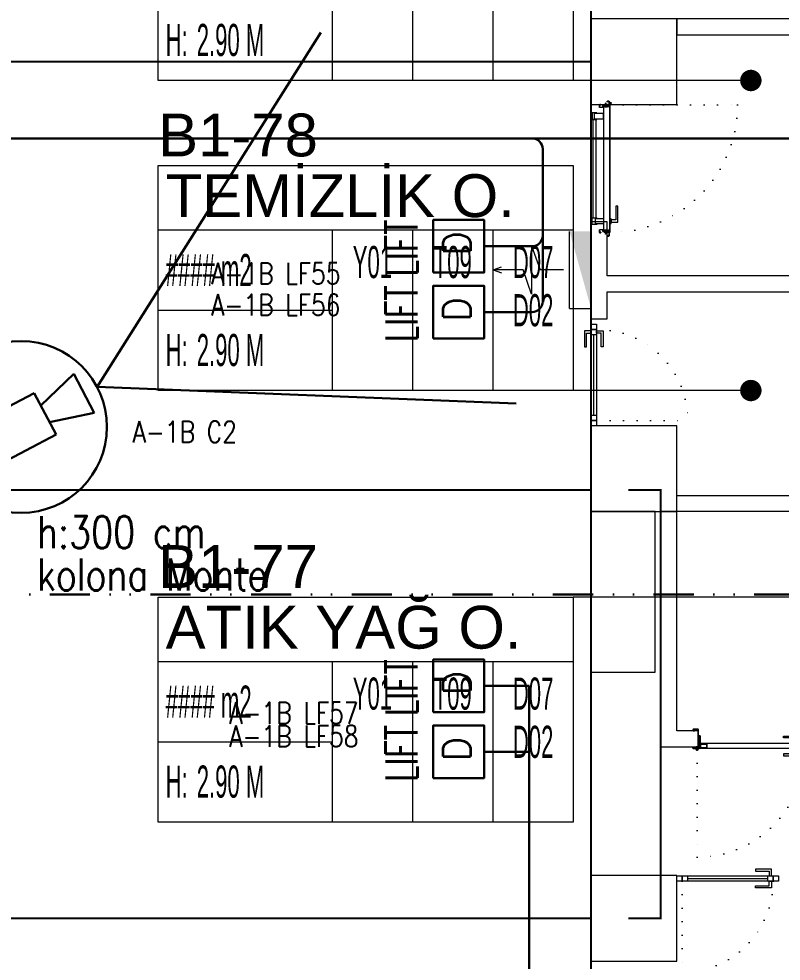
# Model space of a CAD drawing. Header units: metres. Extents: x -13621 to 152406, y -16073 to 22221.
# Drawn here: x 66706 to 67417, y 1600 to 2480 of the extents above; entities that cross this region are included whole.
import ezdxf
from ezdxf.enums import TextEntityAlignment as Align
from ezdxf.xclip import XClip

# ---------------------------------------------------------------- set-up
doc = ezdxf.new("R2010")
doc.units = ezdxf.units.M
doc.header["$LTSCALE"] = 100
doc.header["$MEASUREMENT"] = 0
doc.header["$XCLIPFRAME"] = 0
for name, pattern in [('DIVIDE2', [0.625, 0.25, -0.125, 0, -0.125, 0, -0.125]), ('DOT2', [0.125, 0, -0.125]), ('HIDDEN', [0.375, 0.25, -0.125])]:
    doc.linetypes.add(name, pattern=pattern)
doc.layers.get('0').update_dxf_attribs({"color": 9, "lineweight": 9})
for name, color, linetype, lineweight in [('00', 9, 'Continuous', 9), ('01', 9, 'Continuous', 9), ('05', 9, 'Continuous', 9), ('05S', 9, 'Continuous', 9), ('06B', 9, 'Continuous', 9), ('06D', 9, 'Continuous', 9), ('10', 9, 'Continuous', 9), ('14', 9, 'Continuous', 9), ('15', 9, 'Continuous', 9), ('20', 9, 'DOT2', 9), ('21_mahal200', 9, 'Continuous', 9), ('30H', 8, 'Continuous', 9), ('32-ekipman', 9, 'Continuous', 9), ('Data  Tavan', 170, 'Continuous', 30), ('E-DAHİLİ DOME KAMERA', 7, 'Continuous', 30), ('E-DAHİLİ KAMERA', 7, 'Continuous', 30), ('E-DATA LIFT PRIZI', 7, 'Continuous', 30), ('E-KABLO', 7, 'Continuous', 30), ('E-YAZI', 7, 'Continuous', 30)]:
    doc.layers.add(name, color=color, linetype=linetype, lineweight=lineweight)
doc.styles.add('Arial', font='arial.ttf', dxfattribs={"height": 2.5})
doc.styles.add('E-YAZI', font='txttw.shx')
doc.styles.add('MuuM_TEXT-STANDART', font='ARIALN.TTF')
doc.dimstyles.new('MuuM_DIM200', dxfattribs={"dimscale": 20, "dimtxt": 2, "dimasz": 1, "dimexe": 1, "dimexo": 1, "dimgap": 1, "dimtad": 1, "dimdec": 1, "dimrnd": 0.5, "dimdsep": 46, "dimtxsty": 'MuuM_TEXT-STANDART', "dimblk": 'ARCHTICK', "dimcen": 0, "dimdle": 0.15, "dimclrd": 256, "dimclre": 256, "dimclrt": 256, "dimadec": 0, "dimazin": 0, "dimtfac": 5, "dimtdec": 1, "dimtix": 1, "dimtmove": 2, "dimatfit": 3, "dimldrblk": 'DOT', "dimfxl": 3, "dimfxlon": 1, "dimtolj": 1, "dimlwd": -1, "dimlwe": -1, "dimarcsym": 0})

# ---------------------------------------------------------------- blocks, each defined once
blk = doc.blocks.new('E-DATA LIFT PRIZI')
at = {"layer": 'E-DATA LIFT PRIZI', "color": 2}
blk.add_line((0, 0), (0, 41.99), dxfattribs=at)
blk.add_lwpolyline([(-24.58, 89.56), (24.58, 89.56), (24.58, 41.99), (-24.58, 41.99)], close=True, dxfattribs=at)
at = {"layer": 'E-DATA LIFT PRIZI', "color": 2, "style": 'E-YAZI', "width": 0.7}
blk.add_text('LIFT', height=30, dxfattribs=at).set_placement((-28.02, 104.21))
at = {"layer": 'E-DATA LIFT PRIZI', "color": 2, "style": 'E-YAZI'}
blk.add_text('D', height=25.6, dxfattribs=at).set_placement((-8.79, 54.59))
blk = doc.blocks.new('100_DAHİLİ DOME KAMERA')
at = {"layer": 'E-DAHİLİ DOME KAMERA', "color": 4}
for p, q in [((-1.936, 0.715), (-1.936, -0.689)), ((0.82, 0.715), (-1.936, 0.715)), ((0.82, -0.689), (0.82, 0.715)), ((0.82, 0.294), (2.131, 0.668)), ((2.131, 0.668), (2.131, -0.643)), ((0.82, -0.268), (2.131, -0.643)), ((-1.936, -0.689), (0.82, -0.689))]:
    blk.add_line(p, q, dxfattribs=at)
at = {"layer": 'E-DAHİLİ DOME KAMERA', "color": 4, "linetype": 'Continuous'}
blk.add_circle((0, 0), 2.566, dxfattribs=at)
at = {"layer": 'E-DAHİLİ KAMERA', "color": 4}
for q in [(13.416, 6.264), (13.416, -6.264)]:
    blk.add_line((2.566, 0), q, dxfattribs=at)
blk = doc.blocks.new('p-kolon_80x80')
blk.add_lwpolyline([(-40, -40), (40, -40), (40, 40), (-40, 40)], close=True)
blk = doc.blocks.new('1.bod.mimari.elk')
at = {"layer": '01'}
for p in [(11280, -6190), (11280, -6570), (11280, -6990)]:
    blk.add_blockref('p-kolon_80x80', p, dxfattribs=at)
blk = doc.blocks.new('p-işyeri')
at = {"color": 0, "const_width": 2}
blk.add_lwpolyline([(200, 0), (200, 700), (-200, 700), (-200, 0)], close=True, dxfattribs=at)
blk = doc.blocks.new('p-b1 tavan lejant')
at = {"layer": '30H'}
ref = blk.add_blockref('p-işyeri', (67240, -23160), dxfattribs=dict(at, rotation=90))
XClip(ref).set_block_clipping_path([(-290.0000043055, -461.2174844945), (311.4007203042, 30)])
blk = doc.blocks.new('YD-72-20')
at = {"linetype": 'Continuous'}
for p, q in [((0, 0.7139), (-0.0282, 0.6343)), ((0, 0.7139), (0.0282, 0.6343)), ((0, 0.4335), (0, 0.7139)), ((-0.225, 0.3547), (0.225, 0.3547)), ((-0.225, 0.3547), (0, 0.276)), ((0.225, 0.3547), (0, 0.4335)), ((0, 0.058), (0, 0.276)), ((0.36, 0), (-0.36, 0)), ((0.36, 0), (0.36, -0.2))]:
    blk.add_line(p, q, dxfattribs=at)
blk.add_solid([(0.36, -0.2), (-0.36, 0), (-0.36, -0.2)])
blk = doc.blocks.new('b1 yan.dol')
at = {"xscale": -100, "yscale": 100, "zscale": 100, "rotation": 90}
blk.add_blockref('YD-72-20', (67220, -17265.93), dxfattribs=at)
blk = doc.blocks.new('p-al-01')
at = {"layer": '06B'}
for points in [[(27.05, 4.35), (27.05, 10.6), (42.05, 10.6), (42.05, 8.72), (29.3, 8.72), (29.3, 8.72), (29.3, 4.35), (27.05, 4.35)], [(27.05, -0.65), (27.05, -6.9), (42.05, -6.9), (42.05, -5.03), (29.3, -5.03), (29.3, -5.03), (29.3, -0.65), (27.05, -0.65)]]:
    blk.add_lwpolyline(points, dxfattribs=at)
at = {"layer": '06D'}
for p, q in [((115.67, 4.35), (28.8, 4.35)), ((28.8, -0.65), (115.67, -0.65))]:
    blk.add_line(p, q, dxfattribs=at)
at = {"layer": '10'}
for points in [[(25.67, -0.65), (25.67, 4.35), (20.67, 4.35), (20.67, -0.65)], [(30.67, -0.65), (30.67, 4.35), (25.67, 4.35), (25.67, -0.65)], [(110.67, -0.65), (110.67, 4.35), (105.67, 4.35), (105.67, -0.65)], [(115.67, -0.65), (115.67, 4.35), (110.67, 4.35), (110.67, -0.65)]]:
    blk.add_lwpolyline(points, close=True, dxfattribs=at)
at = {"layer": '15'}
blk.add_lwpolyline([(105.67, 1.85), (30.67, 1.85)], dxfattribs=at)
at = {"layer": '20'}
blk.add_lwpolyline([(110.67, -0.65), (110.67, -85.65)], dxfattribs=at)
blk.add_arc((110.67, -0.65), 85, 180, 270, dxfattribs=at)
blk = doc.blocks.new('*U19')
at = {"ltscale": 15}
for p, q in [((-25, 1), (-26, 0)), ((-25, -1), (-26, 0)), ((-23, 1), (-25, 1)), ((-23, 1), (-23, -2)), ((-21, -3), (-18, 3)), ((-21, -3), (-18, 3)), ((-20, -3), (-17, 3)), ((-20, -3), (-16, 3)), ((-18, -3), (-15, 3)), ((-18, -3), (-15, 3)), ((-18, 1), (-18, 2)), ((-17, -3), (-14, 3)), ((-17, -3), (-13, 3)), ((-17, 1), (-17, 2)), ((-15, -3), (-12, 3)), ((-15, -3), (-12, 3)), ((-15, 1), (-15, 2)), ((-14, -3), (-11, 3)), ((-14, -3), (-10, 3)), ((-14, 1), (-14, 2)), ((-12, -3), (-9, 3)), ((-12, -3), (-9, 3)), ((-12, 1), (-12, 2)), ((-11, -3), (-8, 3)), ((-11, -3), (-7, 3)), ((-11, 1), (-11, 2)), ((-9, -3), (-6, 3)), ((-9, -3), (-6, 3)), ((-9, 1), (-9, 2)), ((-8, -3), (-4, 3)), ((-8, -3), (-5, 3)), ((-8, 1), (-8, 2)), ((-6, -3), (-3, 3)), ((-6, -3), (-3, 3)), ((-6, 1), (-6, 2)), ((-5, -3), (-1, 3)), ((-5, -3), (-2, 3)), ((-5, 1), (-5, 2)), ((-3, 1), (-3, 2)), ((0, 4), (-2, 1)), ((-2, 1), (-2, 2)), ((0, 0), (-1, 0)), ((-25, -1), (-23, -2)), ((-9, -2), (-23, -2)), ((-21, -3), (-21, -2)), ((-20, -3), (-19, -2)), ((-20, -2), (-19, -2)), ((-19, -2), (-18, -2)), ((-18, -3), (-18, -2)), ((-17, -3), (-16, -2)), ((-17, -2), (-16, -2)), ((-16, -2), (-15, -2)), ((-15, -3), (-15, -2)), ((-14, -3), (-13, -2)), ((-14, -2), (-13, -2)), ((-13, -2), (-12, -2)), ((-12, -3), (-12, -2)), ((-11, -3), (-10, -2)), ((-11, -2), (-10, -2)), ((-10, -2), (-9, -2)), ((-9, -3), (-9, -2)), ((-8, -2), (-7, -2)), ((-8, -3), (-7, -2)), ((-7, -2), (-6, -2)), ((-6, -3), (-6, -2)), ((-5, -2), (-4, -2)), ((-5, -3), (-4, -2)), ((-4, -2), (-2, -2)), ((0, -4), (-2, -2)), ((0, 0), (-1, 0))]:
    blk.add_line(p, q, dxfattribs=at)
for p, q in [((-7, 1), (-23, 1)), ((-17, 1), (-19, 1)), ((-16, 1), (-17, 1)), ((-14, 1), (-16, 1)), ((-13, 1), (-14, 1)), ((-11, 1), (-13, 1)), ((-10, 1), (-11, 1)), ((-8, 1), (-10, 1)), ((-7, 1), (-8, 1)), ((-5, 1), (-7, 1)), ((-4, 1), (-5, 1)), ((-2, 1), (-4, 1)), ((-2, 1), (-2, 1)), ((0, 0), (0, 4)), ((-2, -2), (-2, -2)), ((0, 0), (0, -4))]:
    blk.add_line(p, q)
for centre, radius, start, end in [((-26, 4), 3.92, 274.361, 322.1025), ((-26, -4), 3.92, 37.8975, 85.639), ((-18, 3), 0.0971, 330.3204, 150.3204), ((-17, 3), 0.0971, 330.3204, 150.3204), ((-15, 3), 0.0971, 330.3204, 150.3204), ((-14, 3), 0.0971, 330.3204, 150.3204), ((-12, 3), 0.0971, 330.3204, 150.3204), ((-11, 3), 0.0971, 330.3204, 150.3204), ((-9, 3), 0.0971, 330.3204, 150.3204), ((-8, 3), 0.0971, 330.3204, 150.3204), ((-6, 3), 0.0971, 330.3204, 150.3204), ((-5, 3), 0.0971, 330.3204, 150.3204), ((-3, 3), 0.0971, 330.3204, 150.3204), ((-2, 3), 0.0971, 330.3204, 150.3204), ((-1, 0), 0.486, 90, 270), ((0, 4), 0.25, 0, 150.0864), ((-21, -3), 0.0971, 150.3204, 330.3204), ((-20, -3), 0.0971, 150.3204, 330.3204), ((-18, -3), 0.0971, 150.3204, 330.3204), ((-17, -3), 0.0971, 150.3204, 330.3204), ((-15, -3), 0.0971, 150.3204, 330.3204), ((-14, -3), 0.0971, 150.3204, 330.3204), ((-12, -3), 0.0971, 150.3204, 330.3204), ((-11, -3), 0.0971, 150.3204, 330.3204), ((-9, -3), 0.0971, 150.3204, 330.3204), ((-8, -3), 0.0971, 150.3204, 330.3204), ((-6, -3), 0.0971, 150.3204, 330.3204), ((-5, -3), 0.0971, 150.3204, 330.3204), ((0, -4), 0.25, 209.9136, 0)]:
    blk.add_arc(centre, radius, start, end, dxfattribs=at)
blk = doc.blocks.new('conta')
at = {"ltscale": 10}
for p, q in [((-2649.9, 5345.5), (-2649.8, 5345.6)), ((-2649.9, 5344.5), (-2649.8, 5344.3)), ((-2649.8, 5344.3), (-2649.7, 5344.3)), ((-2649.7, 5345.4), (-2649.3, 5345.4)), ((-2649.2, 5345.4), (-2649.1, 5345.5)), ((-2648.9, 5344.1), (-2648.7, 5343.9)), ((-2648.8, 5345.1), (-2648.6, 5345.3)), ((-2648.8, 5344.9), (-2648.6, 5345.2)), ((-2648.6, 5345.3), (-2648.6, 5345.3)), ((-2649, 5344), (-2648.8, 5343.8)), ((-2648.7, 5343.8), (-2648.7, 5343.8))]:
    blk.add_line(p, q, dxfattribs=at)
for centre, radius, start, end in [((-2649.8, 5345.5), 0.05, 140.6345, 188.9372), ((-2653, 5345), 3.19, 350.4674, 8.9372), ((-2649.9, 5344.5), 0.02, 170.4674, 213.7451), ((-2649.7, 5345.6), 0.0696, 22.2428, 159.258), ((-2650.9, 5345), 1.24, 340.3382, 16.7772), ((-2649.7, 5344.6), 0.03, 160.3382, 273.2666), ((-2649.7, 5345.4), 0.03, 90, 196.7772), ((-2649.6, 5341.5), 3.01, 80.4362, 93.2666), ((-2649.3, 5345.5), 0.05, 270, 303.0062), ((-2649.2, 5344.1), 0.231, 353.9571, 81.9004), ((-2649.1, 5345.5), 0.03, 4.7972, 123.0062), ((-2649.1, 5344.5), 0.03, 260.4362, 338.7066), ((-2651.2, 5344.8), 2.33, 7.5897, 18.7951), ((-2649, 5345.6), 0.05, 18.7951, 42.1429), ((-2650.2, 5345), 1.27, 338.7066, 23.0418), ((-2648.9, 5344.1), 0.1, 173.9571, 217.2653), ((-2648.8, 5345.1), 0.05, 187.5897, 322.7347), ((-2658.2, 5345.2), 9.36, 353.6857, 357.8537), ((-2648.8, 5344.2), 0.1, 173.6857, 217.2653), ((-2648.8, 5344.8), 0.05, 142.7347, 180.2669), ((-2648.6, 5345.3), 0.05, 52.7347, 142.7347), ((-2648.6, 5345.3), 0.05, 322.7347, 52.7347), ((-2648.7, 5343.8), 0.05, 217.2653, 307.2653), ((-2648.7, 5343.8), 0.05, 307.2653, 37.2653)]:
    blk.add_arc(centre, radius, start, end, dxfattribs=at)
for points, knots in [([(-2649, 5345.6), (-2649, 5345.6), (-2649.1, 5345.7), (-2649.2, 5345.4), (-2649.3, 5345.7), (-2649.4, 5345.5), (-2649.5, 5345.7), (-2649.6, 5345.5), (-2649.7, 5345.6), (-2649.7, 5345.6)], [0.0086373, 0.0086373, 0.0086373, 0.0086373, 0.1097304, 0.3133405, 0.4430081, 0.5658764, 0.7165186, 0.8527974, 0.9648495, 0.9648495, 0.9648495, 0.9648495]), ([(-2649.7, 5344.3), (-2649.7, 5344.3), (-2649.7, 5344.5), (-2649.6, 5344.3), (-2649.3, 5344.4), (-2649.2, 5344.4), (-2649.2, 5344.4)], [0, 0, 0, 0, 0.1008757, 0.3841126, 0.5436166, 0.6906785, 0.6906785, 0.6906785, 0.6906785])]:
    blk.add_open_spline(points, degree=3, knots=knots, dxfattribs=at)
blk = doc.blocks.new('p-yn_sackasa')
at = {"layer": '10', "linetype": 'Continuous'}
for p, q in [((-2.19, 0), (-2.19, -0.15)), ((0, 6.16), (0, 6.9)), ((0.01, 6.9), (0.01, 6.15)), ((0.14, 6.9), (0.14, 6.16)), ((0.15, 6.9), (0.15, 6.16)), ((2.69, 7.16), (0.26, 7.16)), ((2.69, 7.15), (0.26, 7.15)), ((2.69, 7.02), (0.26, 7.02)), ((0.26, 7.01), (2.69, 7.01)), ((0.26, 6.05), (0.76, 6.05)), ((0.75, 6.04), (0.26, 6.04)), ((0.26, 5.91), (0.75, 5.91)), ((0.76, 5.9), (0.26, 5.9)), ((0.67, -0.71), (0.67, 2.27)), ((0.69, -0.71), (0.69, 2.27)), ((0.75, 5.91), (0.75, 6.04)), ((0.76, 5.9), (0.76, 6.05)), ((0.81, -0.71), (0.81, 2.27)), ((0.83, -0.71), (0.83, 2.27)), ((0.92, 2.33), (0.95, 2.32)), ((0.93, 2.34), (0.95, 2.33)), ((1.01, 2.46), (0.99, 2.47)), ((0.99, 2.46), (1.01, 2.45)), ((1.11, 2.52), (1.11, 3.73)), ((1.12, 2.52), (1.12, 3.73)), ((1.25, 3.73), (1.25, 2.52)), ((1.26, 2.52), (1.26, 3.73)), ((1.37, 3.98), (2.49, 3.98)), ((2.49, 3.97), (1.37, 3.97)), ((1.37, 3.84), (2.49, 3.84)), ((2.49, 3.83), (1.37, 3.83)), ((2.6, 3.69), (2.5, 3.36)), ((2.51, 3.35), (2.61, 3.69)), ((2.73, 3.65), (2.63, 3.32)), ((2.74, 3.64), (2.64, 3.31)), ((2.8, 3.29), (2.8, 6.9)), ((2.81, 3.29), (2.81, 6.9)), ((2.94, 3.29), (2.94, 6.9)), ((2.95, 3.29), (2.95, 6.9)), ((-2.95, -0.25), (-2.95, -1.75)), ((-2.94, -1.75), (-2.94, -0.25)), ((-2.81, -0.25), (-2.81, -1.75)), ((-2.8, -0.25), (-2.8, -1.75)), ((-2.19, 0), (-2.7, 0)), ((-2.2, -0.01), (-2.7, -0.01)), ((-2.2, -0.14), (-2.7, -0.14)), ((-2.19, -0.15), (-2.7, -0.15)), ((1.01, -1.85), (-2.7, -1.85)), ((1.01, -1.86), (-2.7, -1.86)), ((-2.7, -1.99), (1.01, -1.99)), ((1.01, -2), (-2.7, -2)), ((-2.2, -0.14), (-2.2, -0.01)), ((0.92, -0.77), (0.95, -0.76)), ((0.93, -0.78), (0.95, -0.77)), ((0.99, -0.89), (1.01, -0.88)), ((1.01, -0.89), (0.99, -0.91)), ((1.11, -0.96), (1.11, -1.75)), ((1.12, -0.96), (1.12, -1.75)), ((1.25, -0.96), (1.25, -1.75)), ((1.26, -0.96), (1.26, -1.75))]:
    blk.add_line(p, q, dxfattribs=at)
for points in [[(0.15, 2.14), (0.67, 2.14), (0.67, -0.54), (0.15, -0.54)], [(0.15, 2.14), (0.41, 2.14), (0.41, -0.54), (0.15, -0.54)]]:
    blk.add_lwpolyline(points, close=True, dxfattribs=at)
for centre, radius, start, end in [((0.26, 6.9), 0.261, 90, 180), ((0.26, 6.16), 0.261, 180, 270), ((0.26, 6.9), 0.249, 90, 180), ((0.26, 6.16), 0.249, 181.34499, 271.35021), ((0.26, 6.9), 0.122, 90, 180), ((0.26, 6.16), 0.122, 180, 270), ((0.26, 6.9), 0.11, 90, 180), ((0.26, 6.16), 0.11, 180, 270), ((0.89, 2.27), 0.219, 63.21528, 180), ((0.89, 2.27), 0.206, 63.21689, 180), ((0.89, 2.27), 0.0801, 63.21502, 180), ((0.89, 2.27), 0.0674, 63.21445, 180), ((1.04, 2.52), 0.206, 243.2197, 0), ((1.04, 2.52), 0.219, 243.21479, 0), ((1.04, 2.52), 0.0801, 243.22028, 0), ((1.04, 2.52), 0.0674, 243.21287, 0), ((1.37, 3.73), 0.253, 90, 180), ((1.37, 3.73), 0.24, 90, 180), ((1.37, 3.73), 0.114, 90, 180), ((1.37, 3.73), 0.101, 90, 180), ((2.49, 3.72), 0.261, 342.86025, 90), ((2.49, 3.72), 0.249, 342.86129, 90), ((2.49, 3.72), 0.122, 342.86074, 90), ((2.49, 3.72), 0.11, 342.86215, 90), ((2.72, 3.29), 0.232, 162.8601, 0), ((2.72, 3.29), 0.219, 162.86127, 0), ((2.72, 3.29), 0.0927, 162.86053, 0), ((2.72, 3.29), 0.0801, 162.86241, 0), ((2.69, 6.9), 0.261, 0, 90), ((2.69, 6.9), 0.249, 0, 90), ((2.69, 6.9), 0.122, 0, 90), ((2.69, 6.9), 0.11, 0, 90), ((-2.7, -0.25), 0.253, 90, 180), ((-2.7, -1.75), 0.253, 180, 270), ((-2.7, -0.25), 0.24, 90, 180), ((-2.7, -1.75), 0.24, 180, 270), ((-2.7, -0.25), 0.114, 90, 180), ((-2.7, -1.75), 0.114, 180, 270), ((-2.7, -0.25), 0.101, 90, 180), ((-2.7, -1.75), 0.101, 180, 270), ((0.89, -0.71), 0.219, 180, 296.78496), ((0.89, -0.71), 0.206, 180, 296.78515), ((0.89, -0.71), 0.0801, 180, 296.78498), ((0.89, -0.71), 0.0674, 180, 180.52454), ((0.89, -0.71), 0.0674, 180, 296.78713), ((1.04, -0.96), 0.219, 0, 116.78545), ((1.04, -0.96), 0.206, 0, 116.78362), ((1.04, -0.96), 0.0801, 0, 116.78105), ((1.04, -0.96), 0.0674, 0, 116.78713), ((1.01, -1.75), 0.114, 270, 0), ((1.01, -1.75), 0.24, 270, 0), ((1.01, -1.75), 0.101, 270, 0), ((1.01, -1.75), 0.253, 270, 0)]:
    blk.add_arc(centre, radius, start, end, dxfattribs=at)
at = {"layer": '10', "xscale": 0.0842696629213483, "yscale": 0.0842696629213483, "zscale": 0.0842696629213483}
blk.add_blockref('*U19', (0.95, 1.35), dxfattribs=at)
at = {"layer": '14', "xscale": -0.7887640449438696, "yscale": 0.7887640449438696, "zscale": 0.7887640449438204, "rotation": 90}
blk.add_blockref('conta', (4217.78, -2086.42), dxfattribs=at)
blk = doc.blocks.new('*U378')
at = {"layer": '06D'}
for points in [[(9.87, 4.76), (9.87, 11.01), (24.87, 11.01), (24.87, 9.14), (12.12, 9.14), (12.12, 9.14), (12.12, 4.76), (9.87, 4.76)], [(8.8, 3.51), (8.8, 4.76), (13.2, 4.76), (13.2, 3.51), (8.8, 3.51)]]:
    blk.add_lwpolyline(points, dxfattribs=at)
for points in [[(8.5, -8.61), (7.87, -8.61), (7.87, -12.61, 0.414214), (8.25, -12.98), (13.75, -12.98, 0.414214), (14.12, -12.61), (14.12, -8.61), (13.5, -8.61)], [(111.5, -8.61), (112.12, -8.61), (112.12, -12.61, -0.414214), (111.75, -12.98), (106.25, -12.98, -0.414214), (105.87, -12.61), (105.87, -8.61), (106.5, -8.61)]]:
    blk.add_lwpolyline(points, format="xyb", dxfattribs=at)
for points in [[(8.5, -9.99), (13.5, -9.99), (13.5, -2.49), (8.5, -2.49)], [(111.5, -11.11), (106.5, -11.11), (106.5, -2.49), (111.5, -2.49)], [(105.87, -12.36), (14.12, -12.36), (14.12, -9.23), (105.87, -9.23)]]:
    blk.add_lwpolyline(points, close=True, dxfattribs=at)
at = {"layer": '10', "ltscale": 10}
for p, q in [((0.3, 3.41), (0.3, 3.29)), ((119.6, 3.51), (0.4, 3.51)), ((0.4, 3.19), (2.25, 3.19)), ((119.54, 3.36), (0.45, 3.36)), ((0.45, 3.36), (0.45, 3.34)), ((0.45, 3.34), (2.35, 3.34)), ((2, 0.88), (1, 0.88)), ((2, 0.88), (1, 0.88)), ((2, 0.68), (1, 0.68)), ((2, 0.68), (1, 0.68)), ((1, 0.28), (2, -0.37)), ((1, 0.28), (2, -0.37)), ((2, -0.37), (2, 1.13)), ((2, 1.13), (2.3, 1.13)), ((2, -0.37), (2, 1.13)), ((2, 1.13), (2.3, 1.13)), ((2.3, 3.14), (2.3, -2.39)), ((2.3, 1.13), (2.3, -0.37)), ((2.3, 1.13), (2.3, -0.37)), ((2.45, 3.24), (2.45, -2.29)), ((117.55, 3.24), (117.55, -2.29)), ((119.54, 3.34), (117.65, 3.34)), ((117.7, 3.14), (117.7, -2.39)), ((117.7, 1.13), (118, 1.13)), ((117.7, 0.69), (117.7, 1.13)), ((117.7, -0.81), (117.7, 0.69)), ((119.6, 3.19), (117.75, 3.19)), ((118, 1.13), (118, 0.69)), ((118, 0.69), (118, -0.81)), ((119, 0.04), (118, 0.69)), ((119.55, 3.36), (119.55, 3.34)), ((119.7, 3.41), (119.7, 3.29)), ((120.84, 2.95), (120.84, 3.38)), ((120.84, 2.95), (120.84, 3.38)), ((121.05, 2.95), (121.05, 3.38)), ((121.05, 2.95), (121.05, 3.38)), ((121.22, 3.11), (121.05, 3.11)), ((121.22, 3.11), (121.05, 3.11)), ((121.22, 3.11), (121.22, 3.24)), ((121.22, 3.11), (121.22, 3.24)), ((121.6, 3.68), (121.73, 3.58)), ((121.6, 3.68), (121.73, 3.58)), ((2, -0.81), (2, -0.37)), ((2, -0.81), (2, -0.37)), ((2.3, -0.81), (2, -0.81)), ((2.3, -0.81), (2, -0.81)), ((2.3, -0.37), (2.3, -0.81)), ((2.3, -0.37), (2.3, -0.81)), ((117.6, -2.49), (2.4, -2.49)), ((117.5, -2.34), (2.5, -2.34)), ((118, -0.81), (117.7, -0.81)), ((118, -0.36), (119, -0.36)), ((118, -0.56), (119, -0.56))]:
    blk.add_line(p, q, dxfattribs=at)
blk.add_circle((120.95, 4.22), 0.843, dxfattribs=at)
blk.add_circle((120.95, 4.22), 0.843, dxfattribs=at)
for centre, radius, start, end in [((0.4, 3.41), 0.1, 90, 180), ((0.4, 3.29), 0.1, 180, 270), ((0.45, 3.36), 0.005, 90, 180), ((0.45, 3.34), 0.005, 180, 270), ((2.25, 3.14), 0.05, 0, 90), ((2.35, 3.24), 0.1, 0, 90), ((117.65, 3.24), 0.1, 90, 180), ((117.75, 3.14), 0.05, 90, 180), ((119.54, 3.36), 0.005, 0, 90), ((119.54, 3.34), 0.005, 270, 0), ((119.6, 3.41), 0.1, 0, 90), ((119.6, 3.29), 0.1, 270, 0), ((120.42, 3.21), 0.302, 299.96851, 74.44758), ((120.42, 3.21), 0.302, 299.96851, 74.44758), ((120.42, 3.21), 0.428, 322.37905, 23.64803), ((120.42, 3.21), 0.428, 322.37905, 23.64803), ((120.95, 4.22), 1.01, 285.71386, 320.5908), ((120.95, 4.22), 1.01, 285.71386, 320.5908), ((2.44, -2.35), 0.141, 194.92708, 255.07292), ((117.5, -2.29), 0.05, 270, 0), ((117.6, -2.39), 0.1, 270, 0)]:
    blk.add_arc(centre, radius, start, end, dxfattribs=at)
at = {"layer": '20'}
blk.add_lwpolyline([(119.7, 3.35), (119.7, 122.75, 0.414214), (0.3, 3.35, -1)], format="xyb", dxfattribs=at)
at = {"xscale": -1, "rotation": 180}
blk.add_blockref('p-yn_sackasa', (0, 0.95), dxfattribs=at)
at = {"rotation": 180}
blk.add_blockref('p-yn_sackasa', (120, 0.95), dxfattribs=at)
blk = doc.blocks.new('gr-p-barel kilitli kapı kolu')
at = {"layer": '05S'}
h = blk.add_hatch(color=256, dxfattribs=at)
h.paths.add_polyline_path([(1.3, 0.8), (-1.3, 0.8), (-1.3, 0.7), (1.3, 0.7)])
h.paths.add_polyline_path([(2.75, 0.7), (-2.75, 0.7), (-2.75, 0), (2.75, 0)])
h.paths.add_polyline_path([(-11.7, 4.9), (-11.7, 6.7), (0.9, 6.7), (0.9, 0.8), (-0.9, 0.8), (-0.9, 4.9)])
at = {"flags": 128}
for points in [[(-0.9, 0.8), (-0.9, 4.9), (-11.7, 4.9), (-11.7, 6.7), (0.9, 6.7), (0.9, 0.8)], [(-0.8, 5), (0.8, 6.6)]]:
    blk.add_lwpolyline(points, dxfattribs=at)
blk.add_lwpolyline([(-2.75, 0), (-2.75, 0.7), (2.75, 0.7), (2.75, 0)])
blk.add_lwpolyline([(-1.3, 0.7), (1.3, 0.7), (1.3, 0.8), (-1.3, 0.8)], close=True)
blk = doc.blocks.new('prf-scr2')
at = {"linetype": 'DOT2', "ltscale": 10}
blk.add_line((0, 0.19), (0, -1.06), dxfattribs=at)
for p, q in [((0.09, -0.24), (-0.09, -0.2)), ((-0.09, -0.24), (0.09, -0.28)), ((0.09, -0.32), (-0.09, -0.28)), ((-0.09, -0.32), (0.09, -0.36)), ((0.09, -0.4), (-0.09, -0.36)), ((-0.09, -0.4), (0.09, -0.44)), ((0.09, -0.48), (-0.09, -0.44)), ((-0.09, -0.48), (0.09, -0.52)), ((0.09, -0.56), (-0.09, -0.52)), ((-0.09, -0.56), (0.09, -0.6)), ((0.09, -0.64), (-0.09, -0.6)), ((-0.09, -0.64), (0.09, -0.68)), ((0.09, -0.72), (-0.09, -0.68)), ((-0.09, -0.72), (0.09, -0.76)), ((0.06, -0.84), (-0.08, -0.76)), ((-0.07, -0.8), (0.06, -0.84)), ((0.09, -0.17), (0, -0.15)), ((0, -0.18), (0.09, -0.2))]:
    blk.add_line(p, q)
blk.add_lwpolyline([(0.23, 0), (-0.23, 0), (-0.23, -0.01), (-0.12, -0.14), (0.12, -0.14), (0.23, -0.01), (0.23, 0)], close=True)
for points in [[(0.23, -0.01), (-0.23, -0.01)], [(-0.09, -0.14), (-0.09, -0.2), (-0.12, -0.22), (-0.12, -0.23), (-0.09, -0.24), (-0.09, -0.28), (-0.12, -0.3), (-0.12, -0.31), (-0.09, -0.32), (-0.09, -0.36), (-0.12, -0.38), (-0.12, -0.39), (-0.09, -0.4), (-0.09, -0.44), (-0.12, -0.46), (-0.12, -0.46), (-0.09, -0.48), (-0.09, -0.52), (-0.12, -0.54), (-0.12, -0.54), (-0.09, -0.56), (-0.09, -0.6), (-0.12, -0.62), (-0.12, -0.62), (-0.09, -0.64), (-0.09, -0.68), (-0.12, -0.69), (-0.12, -0.7), (-0.09, -0.72), (-0.09, -0.73), (-0.08, -0.76), (-0.1, -0.77), (-0.1, -0.78), (-0.07, -0.8), (-0.01, -0.94), (0, -0.95), (0.01, -0.94), (0.08, -0.76), (0.09, -0.76), (0.12, -0.74), (0.12, -0.73), (0.09, -0.72), (0.09, -0.68), (0.12, -0.66), (0.12, -0.66), (0.09, -0.64), (0.09, -0.6), (0.12, -0.58), (0.12, -0.58), (0.09, -0.56), (0.09, -0.52), (0.12, -0.5), (0.12, -0.5), (0.09, -0.48), (0.09, -0.44), (0.12, -0.43), (0.12, -0.42), (0.09, -0.4), (0.09, -0.36), (0.12, -0.35), (0.12, -0.34), (0.09, -0.32), (0.09, -0.28), (0.12, -0.27), (0.12, -0.26), (0.09, -0.24), (0.09, -0.2), (0.12, -0.19), (0.12, -0.18), (0.09, -0.17), (0.09, -0.14)]]:
    blk.add_lwpolyline(points)
blk = doc.blocks.new('K-SAC-01')
at = {"layer": '10'}
for points in [[(-4.6, 16.2, -0.414214), (-4.5, 16.3), (-0.1, 16.3, -0.414214), (0, 16.2), (0, 5.9), (0.2, 5.9), (0.2, 16.2, 0.414214), (-0.1, 16.5), (-4.5, 16.5, 0.414214), (-4.8, 16.2), (-4.8, 15.3, 0.414214), (-4.5, 15), (-3.4, 15), (-3.4, 15.2), (-4.5, 15.2, -0.414214), (-4.6, 15.3)], [(0.2, 10.3, -0.414214), (0.5, 10.6), (1.5, 10.6, -0.414214), (1.8, 10.3), (1.8, 3.9, -0.414214), (1.5, 3.6, -0.414214), (1.2, 3.9), (1.2, 4.8), (0.2, 4.8), (0.2, -1.2, -0.414214), (-0.1, -1.5), (-4.5, -1.5, -0.414214), (-4.8, -1.2), (-4.8, -0.3, -0.414214), (-4.5, 0), (-3.4, 0), (-3.4, -0.2), (-4.5, -0.2, 0.414214), (-4.6, -0.3), (-4.6, -1.2, 0.414214), (-4.5, -1.3), (-0.1, -1.3, 0.414214), (0, -1.2), (0, 5), (1.4, 5), (1.4, 3.9, 0.414214), (1.5, 3.8, 0.414214), (1.6, 3.9), (1.6, 10.3, 0.414214), (1.5, 10.4), (0.5, 10.4, 0.414214), (0.4, 10.3), (0.4, 9.4), (0.2, 9.4)], [(99.8, 10.3, 0.414214), (99.5, 10.6), (98.5, 10.6, 0.414214), (98.2, 10.3), (98.2, 3.9, 0.414214), (98.5, 3.6, 0.414214), (98.8, 3.9), (98.8, 4.8), (99.8, 4.8), (99.8, -1.2, 0.414214), (100.1, -1.5), (104.5, -1.5, 0.414214), (104.8, -1.2), (104.8, -0.3, 0.414214), (104.5, 0), (103.4, 0), (103.4, -0.2), (104.5, -0.2, -0.414214), (104.6, -0.3), (104.6, -1.2, -0.414214), (104.5, -1.3), (100.1, -1.3, -0.414214), (100, -1.2), (100, 5), (98.6, 5), (98.6, 3.9, -0.414214), (98.5, 3.8, -0.414214), (98.4, 3.9), (98.4, 10.3, -0.414214), (98.5, 10.4), (99.5, 10.4, -0.414214), (99.6, 10.3), (99.6, 9.4), (99.8, 9.4)], [(104.6, 16.2, 0.414214), (104.5, 16.3), (100.1, 16.3, 0.414214), (100, 16.2), (100, 5.9), (99.8, 5.9), (99.8, 16.2, -0.414214), (100.1, 16.5), (104.5, 16.5, -0.414214), (104.8, 16.2), (104.8, 15.3, -0.414214), (104.5, 15), (103.4, 15), (103.4, 15.2), (104.5, 15.2, 0.414214), (104.6, 15.3)], [(-0.38, -2.01), (1, -1.37), (1, 1.5), (1.2, 1.5), (1.2, -1.5), (-0.27, -2.18, -14.796002)]]:
    blk.add_lwpolyline(points, format="xyb", close=True, dxfattribs=at)
for points in [[(98.8, 0.15), (98.8, 2.15), (99.1, 2.15), (99.1, 3.19), (1.5, 3.19), (1.5, 2.15), (1.8, 2.15), (1.8, 0.15), (1.5, 0.15), (1.5, 1.85), (1.2, 1.85), (1.2, 3.49), (99.4, 3.49), (99.4, 1.85), (99.1, 1.85), (99.1, 0.15)], [(98.8, 2.15), (98.8, 0.15), (99.4, 0.15), (99.4, -1.5), (1.2, -1.5), (1.2, 0.15), (1.8, 0.15), (1.8, 2.15), (2.1, 2.15), (2.1, -0.15), (1.5, -0.15), (1.5, -1.2), (99.1, -1.2), (99.1, -0.15), (98.5, -0.15), (98.5, 2.15), (98.8, 2.15)]]:
    blk.add_lwpolyline(points, dxfattribs=at)
for points in [[(2.1, 3), (8.1, 3), (8.1, -1), (2.1, -1)], [(2.4, 2.7), (7.8, 2.7), (7.8, -0.7), (2.4, -0.7)], [(98.5, 3), (92.5, 3), (92.5, -1), (98.5, -1)], [(98.2, 2.7), (92.8, 2.7), (92.8, -0.7), (98.2, -0.7)]]:
    blk.add_lwpolyline(points, close=True, dxfattribs=at)
blk.add_circle((-0.95, -2.5), 0.55, dxfattribs=at)
at = {"layer": '20', "linetype": 'HIDDEN'}
for points in [[(-0.2, -1.3), (-0.2, 0), (-1.7, 0), (-1.7, -1.3)], [(-0.4, -1.99), (-0.4, -0.2), (-1.5, -0.2), (-1.5, -1.99)]]:
    blk.add_lwpolyline(points, dxfattribs=at)
at = {"layer": '20'}
blk.add_lwpolyline([(-0.95, -2.5), (-0.95, -102.85)], dxfattribs=at)
blk.add_arc((-0.95, -2.5), 100.35, 270, 1.51314, dxfattribs=at)
at = {"layer": '06B'}
blk.add_blockref('gr-p-barel kilitli kapı kolu', (91.4, 3.51), dxfattribs=at)
at = {"layer": '06B', "xscale": -1, "rotation": 180}
blk.add_blockref('gr-p-barel kilitli kapı kolu', (91.4, -1.51), dxfattribs=at)
at = {"layer": '10', "xscale": -1, "rotation": 90}
blk.add_blockref('prf-scr2', (1.5, 1), dxfattribs=at)
at = {"layer": '10', "rotation": 270}
blk.add_blockref('prf-scr2', (99.1, 1.22), dxfattribs=at)
blk = doc.blocks.new('p-birim')
blk.add_lwpolyline([(0, 0), (1, 0), (1, 1), (0, 1)], close=True)
blk = doc.blocks.new('_ArchTick')
at = {"color": 0, "linetype": 'ByBlock', "const_width": 0.15}
blk.add_lwpolyline([(-0.5, -0.5), (0.5, 0.5)], dxfattribs=at)
blk = doc.blocks.new('_Dot')
at = {"color": 0, "linetype": 'ByBlock', "lineweight": -2}
blk.add_line((-0.5, 0), (-1, 0), dxfattribs=at)
at = {"color": 0, "linetype": 'ByBlock', "const_width": 0.5}
blk.add_lwpolyline([(-0.25, 0, 1), (0.25, 0, 1)], format="xyb", close=True, dxfattribs=at)
blk = doc.blocks.new('0_roomno2')
blk.add_lwpolyline([(19.375, -10.5), (0, -10.5), (0, 0), (19.375, 0)], close=True)
for points in [[(0, -3), (19.375, -3)], [(8.125, -3), (8.125, -10.5)], [(11.875, -3), (11.875, -10.5)], [(15.625, -3), (15.625, -10.5)], [(0, -6.75), (8.125, -6.75)]]:
    blk.add_lwpolyline(points)
at = {"style": 'MuuM_TEXT-STANDART', "width": 0.6}
blk.add_text('H:', height=1.5, dxfattribs=at).set_placement((0.35, -8.608), align=Align.MIDDLE_LEFT)
at = {"style": 'Arial'}
blk.add_attdef('ODANO', (0, 1.17), '', height=2, dxfattribs=at)
blk.add_attdef('MEKANADI', text='', height=2, dxfattribs=at).set_placement((0.35, -3), align=Align.BOTTOM_LEFT)
at = {"style": 'MuuM_TEXT-STANDART', "width": 0.6}
for tag, p in [('YER01', (10, -4.5)), ('TAVAN01', (13.75, -4.5)), ('DUVAR01', (17.5, -4.5)), ('YER02', (10, -6.75)), ('TAVAN02', (13.75, -6.75)), ('DUVAR02', (17.5, -6.75)), ('YER03', (10, -9)), ('TAVAN03', (13.75, -9)), ('DUVAR03', (17.5, -9))]:
    blk.add_attdef(tag, text='', height=1.5, dxfattribs=at).set_placement(p, align=Align.MIDDLE_CENTER)
for tag, p in [('M2', (0.35, -4.875)), ('TEMIZTAVANYUKSEKLIGI', (1.8, -8.608))]:
    blk.add_attdef(tag, text='', height=1.5, dxfattribs=at).set_placement(p, align=Align.MIDDLE_LEFT)
blk = doc.blocks.new('1.bod.mimari1.elk')
at = {"layer": '00'}
for p, q in [((11255, -6339.71), (11240, -6339.71)), ((11240, -6339.71), (11240, -6430)), ((11255, -6390), (11255, -6339.71)), ((11440, -6390), (11255, -6390)), ((11255, -6430), (11255, -6405)), ((11255, -6405), (11440, -6405)), ((11240, -6430), (11255, -6430))]:
    blk.add_line(p, q, dxfattribs=at)
for points in [[(11455, -6165), (11560, -6165), (11560, -6150), (11320, -6150), (11320, -6165), (11440, -6165), (11440, -6230), (11455, -6230), (11455, -6165)], [(11440, -6610), (11320, -6610), (11320, -6595), (11440, -6595)]]:
    blk.add_lwpolyline(points, dxfattribs=at)
blk.add_lwpolyline([(11340, -6815), (11320, -6815), (11320, -6610), (11305, -6610), (11305, -6830), (11340, -6830)], close=True, dxfattribs=at)
at = {"xscale": -1, "rotation": 90}
blk.add_blockref('p-al-01', (11244.6, -6414.33), dxfattribs=at)
for name, p in [('p-b1 tavan lejant', (-56000, 16370)), ('K-SAC-01', (11340, -6830))]:
    blk.add_blockref(name, p)
at = {"xscale": -1}
blk.add_blockref('p-al-01', (11435.67, -6954.6), dxfattribs=at)
at = {"layer": '05', "xscale": 60, "yscale": 150}
blk.add_blockref('p-birim', (11240, -6760), dxfattribs=at)
at = {"layer": '06D', "color": 89, "linetype": 'HIDDEN', "true_color": 0x2e4d23, "rotation": 90}
for p in [(11240, -5990), (11240, -6390), (11240, -6790), (11240, -7190)]:
    blk.add_blockref('p-işyeri', p, dxfattribs=at)
at = {"layer": '06D', "color": 89, "linetype": 'HIDDEN', "true_color": 0x2e4d23}
ref = blk.add_blockref('p-işyeri', (11240, -6390), dxfattribs=dict(at, rotation=90))
XClip(ref).set_block_clipping_path([(109.9999956945, -461.2174844945), (711.4007203042, 30)])
ref = blk.add_blockref('p-işyeri', (11240, -7190), dxfattribs=dict(at, rotation=90))
XClip(ref).set_block_clipping_path([(-290.0000043055, -461.2174844945), (311.4007203042, 30)])
at = {"layer": '10', "xscale": -1, "rotation": 270}
blk.add_blockref('*U378', (11254.05, -6349.85), dxfattribs=at)
at = {"layer": '21_mahal200'}
ref = blk.add_blockref('0_roomno2', (10835.94, -5997.57), dxfattribs=dict(at, xscale=20, yscale=20, zscale=20))
ref.add_attrib('ODANO', 'B1-15', (10835.94, -5988.92), dxfattribs={"layer": '0', "height": 40, "style": 'Arial'})
ref.add_attrib('MEKANADI', 'Y.G.H.', dxfattribs={"layer": '0', "height": 40, "style": 'Arial'}).set_placement((10842.94, -6057.57), align=Align.BOTTOM_LEFT)
ref.add_attrib('M2', '#### m2', dxfattribs={"layer": '0', "height": 30, "style": 'MuuM_TEXT-STANDART', "width": 0.6}).set_placement((10842.94, -6095.07), align=Align.MIDDLE_LEFT)
ref.add_attrib('TEMIZTAVANYUKSEKLIGI', '2.90 M', dxfattribs={"layer": '0', "height": 30, "style": 'MuuM_TEXT-STANDART', "width": 0.6}).set_placement((10871.94, -6169.73), align=Align.MIDDLE_LEFT)
ref.add_attrib('YER01', 'Y01', dxfattribs={"layer": '0', "height": 30, "style": 'MuuM_TEXT-STANDART', "width": 0.6}).set_placement((11035.94, -6087.57), align=Align.MIDDLE_CENTER)
ref.add_attrib('TAVAN01', 'T09', dxfattribs={"layer": '0', "height": 30, "style": 'MuuM_TEXT-STANDART', "width": 0.6}).set_placement((11110.94, -6087.57), align=Align.MIDDLE_CENTER)
ref.add_attrib('DUVAR01', 'D07', dxfattribs={"layer": '0', "height": 30, "style": 'MuuM_TEXT-STANDART', "width": 0.6}).set_placement((11185.94, -6087.57), align=Align.MIDDLE_CENTER)
ref = blk.add_blockref('0_roomno2', (10835.94, -6287.11), dxfattribs=dict(at, xscale=20, yscale=20, zscale=20))
ref.add_attrib('ODANO', 'B1-78', (10835.94, -6278.46), dxfattribs={"layer": '0', "height": 40, "style": 'Arial'})
ref.add_attrib('MEKANADI', 'TEMİZLİK O.', dxfattribs={"layer": '0', "height": 40, "style": 'Arial'}).set_placement((10842.94, -6347.11), align=Align.BOTTOM_LEFT)
ref.add_attrib('M2', '#### m2', dxfattribs={"layer": '0', "height": 30, "style": 'MuuM_TEXT-STANDART', "width": 0.6}).set_placement((10842.94, -6384.61), align=Align.MIDDLE_LEFT)
ref.add_attrib('TEMIZTAVANYUKSEKLIGI', '2.90 M', dxfattribs={"layer": '0', "height": 30, "style": 'MuuM_TEXT-STANDART', "width": 0.6}).set_placement((10871.94, -6459.27), align=Align.MIDDLE_LEFT)
ref.add_attrib('YER01', 'Y01', dxfattribs={"layer": '0', "height": 30, "style": 'MuuM_TEXT-STANDART', "width": 0.6}).set_placement((11035.94, -6377.11), align=Align.MIDDLE_CENTER)
ref.add_attrib('TAVAN01', 'T09', dxfattribs={"layer": '0', "height": 30, "style": 'MuuM_TEXT-STANDART', "width": 0.6}).set_placement((11110.94, -6377.11), align=Align.MIDDLE_CENTER)
ref.add_attrib('DUVAR01', 'D07', dxfattribs={"layer": '0', "height": 30, "style": 'MuuM_TEXT-STANDART', "width": 0.6}).set_placement((11185.94, -6377.11), align=Align.MIDDLE_CENTER)
ref.add_attrib('DUVAR02', 'D02', dxfattribs={"layer": '0', "height": 30, "style": 'MuuM_TEXT-STANDART', "width": 0.6}).set_placement((11185.94, -6422.11), align=Align.MIDDLE_CENTER)
ref = blk.add_blockref('0_roomno2', (10835.94, -6690.15), dxfattribs=dict(at, xscale=20, yscale=20, zscale=20))
ref.add_attrib('ODANO', 'B1-77', (10835.94, -6681.5), dxfattribs={"layer": '0', "height": 40, "style": 'Arial'})
ref.add_attrib('MEKANADI', 'ATIK YAĞ O.', dxfattribs={"layer": '0', "height": 40, "style": 'Arial'}).set_placement((10842.94, -6750.15), align=Align.BOTTOM_LEFT)
ref.add_attrib('M2', '#### m2', dxfattribs={"layer": '0', "height": 30, "style": 'MuuM_TEXT-STANDART', "width": 0.6}).set_placement((10842.94, -6787.65), align=Align.MIDDLE_LEFT)
ref.add_attrib('TEMIZTAVANYUKSEKLIGI', '2.90 M', dxfattribs={"layer": '0', "height": 30, "style": 'MuuM_TEXT-STANDART', "width": 0.6}).set_placement((10871.94, -6862.3), align=Align.MIDDLE_LEFT)
ref.add_attrib('YER01', 'Y01', dxfattribs={"layer": '0', "height": 30, "style": 'MuuM_TEXT-STANDART', "width": 0.6}).set_placement((11035.94, -6780.15), align=Align.MIDDLE_CENTER)
ref.add_attrib('TAVAN01', 'T09', dxfattribs={"layer": '0', "height": 30, "style": 'MuuM_TEXT-STANDART', "width": 0.6}).set_placement((11110.94, -6780.15), align=Align.MIDDLE_CENTER)
ref.add_attrib('DUVAR01', 'D07', dxfattribs={"layer": '0', "height": 30, "style": 'MuuM_TEXT-STANDART', "width": 0.6}).set_placement((11185.94, -6780.15), align=Align.MIDDLE_CENTER)
ref.add_attrib('DUVAR02', 'D02', dxfattribs={"layer": '0', "height": 30, "style": 'MuuM_TEXT-STANDART', "width": 0.6}).set_placement((11185.94, -6825.15), align=Align.MIDDLE_CENTER)
at = {"layer": '30H'}
ref = blk.add_blockref('p-işyeri', (11305, -6790), dxfattribs=dict(at, rotation=90))
XClip(ref).set_block_clipping_path([(-290.0000043055, -461.2174844945), (311.4007203042, 30)])
at = {"layer": '32-ekipman'}
blk.add_blockref('b1 yan.dol', (-56000, 10881.42), dxfattribs=at)
at = {"layer": '21_mahal200'}
for points in [[(11389.22, -6207.57), (11223.44, -6207.57)], [(11389.22, -6497.11), (11223.44, -6497.11)], [(11437.79, -6690.15), (11223.44, -6690.15)]]:
    blk.add_leader(points, dimstyle='MuuM_DIM200', override={"dimasz": 1, "dimfxl": 10}, dxfattribs=at)

msp = doc.modelspace()

# ---------------------------------------------------------------- linework, layer by layer
at = {"layer": 'Data  Tavan'}
for p, q in [((66525.53, 2368.39), (67468.93, 2368.39)), ((67194.96, 2280.57), (67194.96, 2358.39)), ((67194.96, 2278.27), (67194.96, 2280.57)), ((67194.96, 2274.04), (67194.96, 2279.42)), ((67194.96, 2277.62), (67194.96, 2278.27)), ((67194.96, 2216.15), (67194.96, 2274.04)), ((67182.22, 2267.62), (67184.96, 2267.62)), ((67182.22, 2206.15), (67184.96, 2206.15)), ((67182.22, 1857.01), (67182.22, 1531.61))]:
    msp.add_line(p, q, dxfattribs=at)
for centre, start, end in [((67184.96, 2358.39), 0, 90), ((67184.96, 2277.62), 270, 0), ((67184.96, 2216.15), 270, 0)]:
    msp.add_arc(centre, 10, start, end, dxfattribs=at)
at = {"layer": 'E-KABLO', "color": 6, "linetype": 'DIVIDE2', "ltscale": 1.5}
msp.add_line((67899.65, 1942.34), (66481.12, 1942.34), dxfattribs=at)

# ---------------------------------------------------------------- block references
at = {"layer": '06D'}
for name in ['1.bod.mimari.elk', '1.bod.mimari1.elk']:
    msp.add_blockref(name, (56000, 8630), dxfattribs=at)
at = {"layer": 'E-DAHİLİ DOME KAMERA', "xscale": 31.24999999833672, "yscale": 31.24999999833672, "zscale": 31.24999999833672, "rotation": 27.75277809451286}
msp.add_blockref('100_DAHİLİ DOME KAMERA', (66707.96, 2098.87), dxfattribs=at)
at = {"layer": 'E-DATA LIFT PRIZI', "color": 1, "rotation": 89.99999999999999}
for p in [(67182.22, 2267.62), (67182.22, 2206.15), (67182.22, 1857.01), (67182.22, 1795.54)]:
    msp.add_blockref('E-DATA LIFT PRIZI', p, dxfattribs=at)

# ---------------------------------------------------------------- texts
at = {"layer": 'E-YAZI', "color": 6, "style": 'E-YAZI', "width": 0.8}
for s, p in [('A-1B LF55', (66885.4, 2232.17)), ('A-1B LF56', (66885.4, 2202.88)), ('A-1B C2', (66812.05, 2084.28)), ('A-1B LF57', (66902.27, 1821.75)), ('A-1B LF58', (66902.27, 1800.1))]:
    msp.add_text(s, height=20, dxfattribs=at).set_placement(p)
at = {"layer": 'E-YAZI', "color": 30, "style": 'E-YAZI', "width": 0.8}
for s, p in [('h:300 cm', (66722.9, 1985.62)), ('kolona Monte', (66722.9, 1946.02))]:
    msp.add_text(s, height=30, dxfattribs=at).set_placement(p)

doc.saveas('drawing.dxf')
